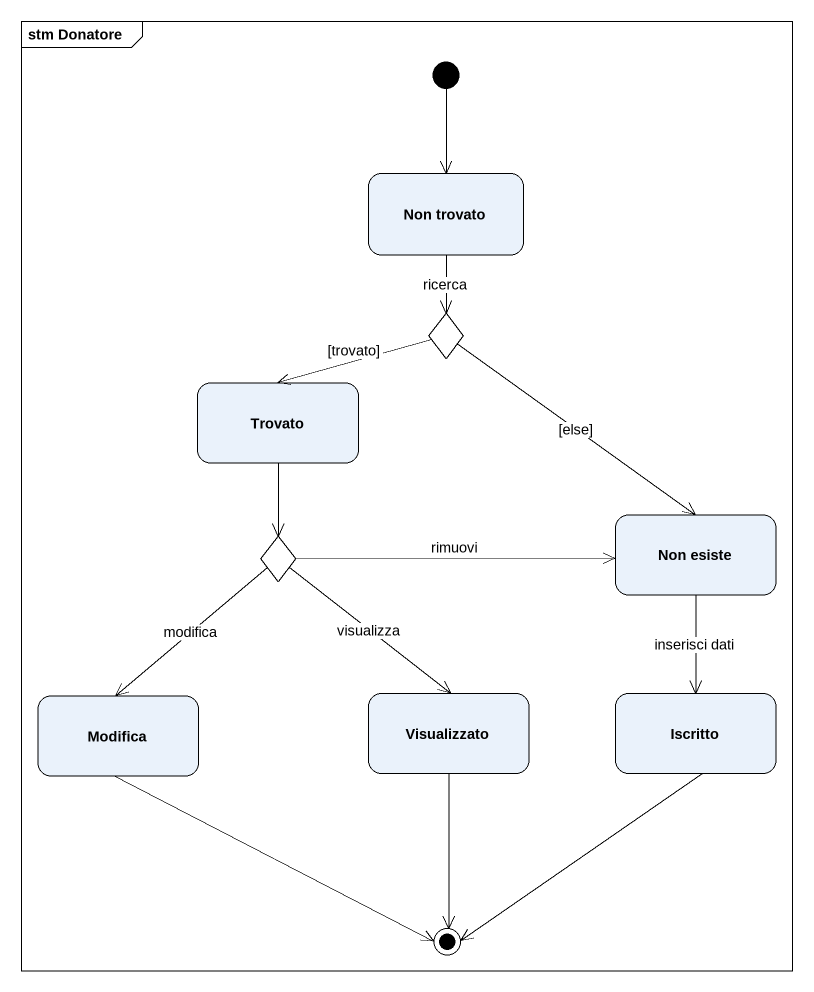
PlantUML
@startuml
mainframe stm Donatore
hide empty description
state "Non trovato" as Non_trovato
state choice1 <<choice>>
state Trovato
state "Non esiste" as Non_esiste
state choice2 <<choice>>
state Modifica
state Visualizzato
state Iscritto
[*] --> Non_trovato
Non_trovato --> choice1 : ricerca
choice1 -left-> Trovato : [trovato]
choice1 --> Non_esiste : [else]
Trovato --> choice2
Non_esiste --> Iscritto : inserisci dati
choice2 -right-> Non_esiste : rimuovi
choice2 --> Modifica : modifica
choice2 --> Visualizzato : visualizza
Modifica --> [*]
Visualizzato --> [*]
Iscritto --> [*]
@enduml
